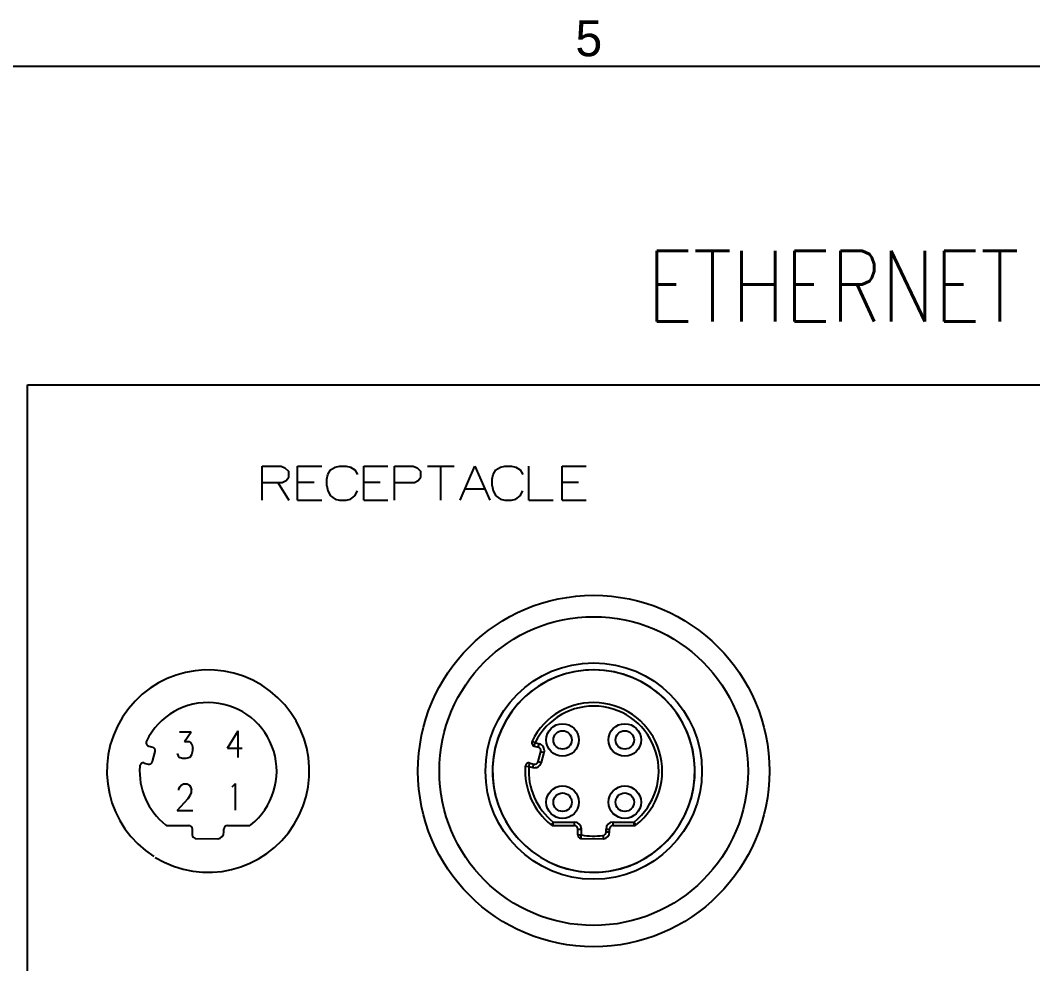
# Model space of a CAD drawing. Header units: millimetres. Extents: x 1063 to 1621, y 404 to 836.
# Drawn here: x 1278.6 to 1332.1, y 776.1 to 825.9 of the extents above; entities that cross this region are included whole.
import ezdxf

# ---------------------------------------------------------------- set-up
doc = ezdxf.new("R2010")
doc.units = ezdxf.units.MM
doc.layers.add('현배선도', color=7, linetype='Continuous')
doc.styles.add('ROMANS', font='txt', dxfattribs={"height": 0.2})
doc.styles.get("Standard").update_dxf_attribs({"font": 'txt.shx', "bigfont": 'whgtxt.shx'})

msp = doc.modelspace()

# ---------------------------------------------------------------- linework, layer by layer
at = {"color": 5, "linetype": 'Continuous'}
msp.add_line((1075.257, 823.49), (1608.657, 823.49), dxfattribs=at)
at = {"color": 7, "linetype": 'Continuous'}
for p, q in [((1291.378, 802.365), (1292.368, 802.365)), ((1291.378, 800.561), (1291.378, 802.365)), ((1292.368, 802.365), (1292.571, 802.278)), ((1292.571, 802.278), (1292.775, 802.074)), ((1293.241, 802.365), (1294.521, 802.365)), ((1293.241, 800.561), (1293.241, 802.365)), ((1294.987, 802.162), (1295.22, 802.307)), ((1295.22, 802.307), (1295.452, 802.365)), ((1295.452, 802.365), (1295.802, 802.365)), ((1295.802, 802.365), (1296.034, 802.307)), ((1296.034, 802.307), (1296.267, 802.162)), ((1296.733, 802.365), (1298.013, 802.365)), ((1296.733, 800.561), (1296.733, 802.365)), ((1298.363, 802.365), (1299.352, 802.365)), ((1298.363, 800.561), (1298.363, 802.365)), ((1299.352, 802.365), (1299.556, 802.278)), ((1299.556, 802.278), (1299.759, 802.074)), ((1300.109, 802.365), (1301.505, 802.365)), ((1300.807, 800.561), (1300.807, 802.365)), ((1301.826, 800.561), (1302.611, 802.365)), ((1302.611, 802.365), (1303.397, 800.561)), ((1303.717, 802.162), (1303.95, 802.307)), ((1303.95, 802.307), (1304.183, 802.365)), ((1304.183, 802.365), (1304.532, 802.365)), ((1304.532, 802.365), (1304.765, 802.307)), ((1304.765, 802.307), (1304.998, 802.162)), ((1305.463, 800.561), (1305.463, 802.365)), ((1307.209, 802.365), (1308.49, 802.365)), ((1307.209, 800.561), (1307.209, 802.365)), ((1292.63, 801.609), (1292.775, 801.783)), ((1292.775, 801.783), (1292.775, 802.074)), ((1294.783, 801.667), (1294.841, 801.929)), ((1294.783, 801.318), (1294.783, 801.667)), ((1294.841, 801.929), (1294.987, 802.162)), ((1296.267, 802.162), (1296.413, 801.929)), ((1299.614, 801.609), (1299.759, 801.783)), ((1299.759, 801.783), (1299.759, 802.074)), ((1303.513, 801.667), (1303.572, 801.929)), ((1303.513, 801.318), (1303.513, 801.667)), ((1303.572, 801.929), (1303.717, 802.162)), ((1304.998, 802.162), (1305.143, 801.929)), ((1291.378, 801.492), (1292.426, 801.492)), ((1292.193, 801.492), (1292.775, 800.561)), ((1292.426, 801.492), (1292.63, 801.609)), ((1293.241, 801.521), (1294.114, 801.521)), ((1294.783, 801.318), (1294.841, 801.056)), ((1296.733, 801.521), (1297.606, 801.521)), ((1298.363, 801.492), (1299.41, 801.492)), ((1299.41, 801.492), (1299.614, 801.609)), ((1302.088, 801.172), (1303.135, 801.172)), ((1303.513, 801.318), (1303.572, 801.056)), ((1307.209, 801.521), (1308.082, 801.521)), ((1294.841, 801.056), (1294.987, 800.794)), ((1294.987, 800.794), (1295.22, 800.619)), ((1295.22, 800.619), (1295.452, 800.561)), ((1295.802, 800.561), (1296.034, 800.619)), ((1296.034, 800.619), (1296.267, 800.794)), ((1296.267, 800.794), (1296.413, 801.056)), ((1303.572, 801.056), (1303.717, 800.794)), ((1303.717, 800.794), (1303.95, 800.619)), ((1303.95, 800.619), (1304.183, 800.561)), ((1304.532, 800.561), (1304.765, 800.619)), ((1304.765, 800.619), (1304.998, 800.794)), ((1304.998, 800.794), (1305.143, 801.056)), ((1293.241, 800.561), (1294.521, 800.561)), ((1295.452, 800.561), (1295.802, 800.561)), ((1296.733, 800.561), (1298.013, 800.561)), ((1304.183, 800.561), (1304.532, 800.561)), ((1305.463, 800.561), (1306.744, 800.561)), ((1307.209, 800.561), (1308.49, 800.561)), ((1287, 788.335), (1287.628, 788.335)), ((1287.271, 787.814), (1287.628, 788.335)), ((1289.534, 787.476), (1290.111, 788.382)), ((1290.111, 786.978), (1290.111, 788.382)), ((1287.271, 787.814), (1287.509, 787.814)), ((1287.509, 787.814), (1287.611, 787.746)), ((1287.611, 787.746), (1287.662, 787.678)), ((1305.625, 787.839), (1305.792, 787.758)), ((1305.744, 787.579), (1305.792, 787.758)), ((1305.792, 787.758), (1306.001, 787.702)), ((1285.38, 787.579), (1285.589, 787.523)), ((1285.576, 786.758), (1285.72, 787.295)), ((1287.662, 787.678), (1287.712, 787.475)), ((1287.662, 787.135), (1287.712, 787.339)), ((1287.712, 787.339), (1287.712, 787.475)), ((1289.534, 787.476), (1290.315, 787.476)), ((1305.744, 787.579), (1305.953, 787.523)), ((1305.94, 786.758), (1306.084, 787.295)), ((1305.953, 787.523), (1306.001, 787.702)), ((1306.084, 787.295), (1306.263, 787.247)), ((1306.119, 786.71), (1306.263, 787.247)), ((1285.14, 786.682), (1285.349, 786.626)), ((1286.881, 787.181), (1286.932, 787.067)), ((1286.932, 787.067), (1286.983, 786.999)), ((1286.983, 786.999), (1287.169, 786.932)), ((1287.169, 786.932), (1287.356, 786.932)), ((1287.356, 786.932), (1287.56, 786.999)), ((1287.56, 786.999), (1287.662, 787.135)), ((1305.456, 786.503), (1305.504, 786.682)), ((1305.504, 786.682), (1305.713, 786.626)), ((1305.94, 786.758), (1306.119, 786.71)), ((1305.27, 786.516), (1305.456, 786.503)), ((1305.456, 786.503), (1305.665, 786.447)), ((1305.665, 786.447), (1305.713, 786.626)), ((1289.781, 785.418), (1289.968, 785.599)), ((1289.968, 784.196), (1289.968, 785.599)), ((1286.974, 785.314), (1287.041, 785.45)), ((1286.974, 785.246), (1286.974, 785.314)), ((1287.041, 785.45), (1287.092, 785.518)), ((1287.092, 785.518), (1287.211, 785.586)), ((1287.211, 785.586), (1287.415, 785.586)), ((1287.415, 785.586), (1287.534, 785.518)), ((1287.534, 785.518), (1287.585, 785.427)), ((1287.585, 785.427), (1287.636, 785.269)), ((1287.585, 784.997), (1287.636, 785.133)), ((1287.636, 785.133), (1287.636, 785.269)), ((1286.889, 784.183), (1287.466, 784.816)), ((1287.466, 784.816), (1287.585, 784.997)), ((1286.889, 784.183), (1287.703, 784.183)), ((1306.633, 783.421), (1306.748, 783.566)), ((1306.748, 783.381), (1306.748, 783.566)), ((1306.748, 783.566), (1307.86, 783.566)), ((1307.86, 783.381), (1307.86, 783.566)), ((1309.902, 783.381), (1309.902, 783.566)), ((1309.902, 783.566), (1311.014, 783.566)), ((1311.014, 783.381), (1311.014, 783.566)), ((1311.014, 783.566), (1311.129, 783.421)), ((1286.384, 783.381), (1287.496, 783.381)), ((1287.682, 782.886), (1287.682, 783.195)), ((1289.352, 783.043), (1289.352, 783.195)), ((1289.538, 783.381), (1290.65, 783.381)), ((1306.748, 783.381), (1307.86, 783.381)), ((1308.046, 782.886), (1308.046, 783.195)), ((1308.046, 783.195), (1308.231, 783.195)), ((1308.231, 782.886), (1308.231, 783.195)), ((1309.531, 783.043), (1309.531, 783.195)), ((1309.531, 783.195), (1309.716, 783.195)), ((1309.531, 783.043), (1309.716, 783.043)), ((1309.716, 783.043), (1309.716, 783.195)), ((1309.902, 783.381), (1311.014, 783.381)), ((1287.832, 782.703), (1289.034, 782.675)), ((1308.046, 782.886), (1308.231, 782.886)), ((1308.196, 782.703), (1308.231, 782.886)), ((1308.196, 782.703), (1309.398, 782.675)), ((1309.371, 782.859), (1309.398, 782.675))]:
    msp.add_line(p, q, dxfattribs=at)
msp.add_lwpolyline([(1278.969, 806.65), (1365.339, 806.65), (1365.339, 755.986), (1278.969, 755.986)], close=True)
for centre, radius in [((1308.881, 786.258), 9.281), ((1308.881, 786.258), 8.153), ((1308.881, 786.258), 5.717), ((1308.881, 786.258), 5.717), ((1307.238, 787.901), 0.859), ((1307.238, 787.901), 0.487), ((1310.524, 787.901), 0.859), ((1310.524, 787.901), 0.487), ((1307.238, 784.615), 0.859), ((1307.238, 784.615), 0.487), ((1310.524, 784.615), 0.859), ((1310.524, 784.615), 0.487)]:
    msp.add_circle(centre, radius, dxfattribs=at)
for centre, radius, start, end in [((1288.517, 786.258), 5.346, 238.4778, 237.6084), ((1308.881, 786.258), 5.346, 273.9821, 266.0179), ((1308.881, 786.258), 5.346, 273.9821, 266.0179), ((1308.881, 786.258), 5.346, 245.3, 237.6084), ((1288.517, 786.258), 3.62, 308.3917, 154.0945), ((1308.881, 786.258), 3.62, 308.3917, 154.0945), ((1308.881, 786.258), 3.434, 308.3917, 154.0944), ((1285.428, 787.758), 0.186, 154.0945, 255), ((1305.792, 787.758), 0.186, 154.0945, 255), ((1285.541, 787.343), 0.186, 345, 75), ((1305.905, 787.343), 0.186, 345, 75), ((1305.905, 787.343), 0.371, 345, 75), ((1285.092, 786.503), 0.186, 75, 175.9055), ((1285.397, 786.806), 0.186, 255, 345), ((1305.456, 786.503), 0.186, 75, 175.9055), ((1305.761, 786.806), 0.371, 255, 345), ((1305.761, 786.806), 0.186, 255, 345), ((1288.517, 786.258), 3.62, 175.9055, 231.6083), ((1308.881, 786.258), 3.62, 175.9055, 231.6083), ((1308.881, 786.258), 3.434, 175.9056, 231.6083), ((1307.86, 783.195), 0.371, 0, 90), ((1309.902, 783.195), 0.371, 90, 180), ((1286.384, 783.566), 0.186, 231.6083, 270), ((1287.496, 783.195), 0.186, 0, 90), ((1288.981, 783.043), 0.371, 278.2132, 0), ((1289.538, 783.195), 0.186, 90, 180), ((1290.65, 783.566), 0.186, 270, 308.3917), ((1306.748, 783.566), 0.186, 231.6083, 270), ((1307.86, 783.195), 0.186, 0, 90), ((1309.345, 783.043), 0.186, 278.2132, 0), ((1309.345, 783.043), 0.371, 278.2132, 0), ((1309.902, 783.195), 0.186, 90, 180), ((1311.014, 783.566), 0.186, 270, 308.3917), ((1287.867, 782.886), 0.186, 180, 259.0945), ((1308.231, 782.886), 0.186, 180, 259.0945), ((1308.881, 786.258), 3.434, 259.0945, 278.2132)]:
    msp.add_arc(centre, radius, start, end, dxfattribs=at)

# ---------------------------------------------------------------- texts
at = {"color": 4, "insert": (1308.624, 824.947), "char_height": 1.9, "attachment_point": 5, "style": 'ROMANS'}
msp.add_mtext('{\\fﾱﾼﾸﾲￃﾼ|b0|i0|c129|p49;5 }', dxfattribs=at)
at = {"layer": '현배선도', "color": 4, "width": 0.8}
msp.add_text('ETHERNET', height=3.72, dxfattribs=at).set_placement((1311.709, 810.009))

doc.saveas('drawing.dxf')
